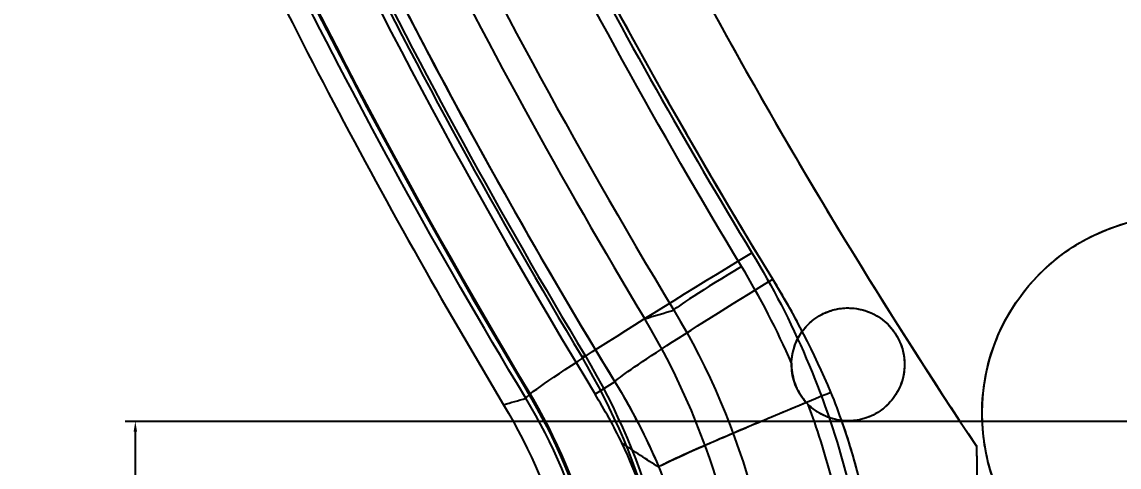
# Model space of a CAD drawing. Header units: inches. Extents: x -850 to 339, y -315 to 884.
# Drawn here: x -720.49 to -701.07, y 520.35 to 528.23 of the extents above; entities that cross this region are included whole.
import ezdxf
from ezdxf.lldxf.tags import DXFTag

# ---------------------------------------------------------------- set-up
doc = ezdxf.new("R2010")
doc.units = ezdxf.units.IN
doc.header["$MEASUREMENT"] = 0
doc.layers.add('SX$17', color=7, linetype='Continuous', true_color=0xffffff)
for name, color, linetype in [('VE200I1$1011000101111', 255, 'Continuous'), ('VE200I11$0000000000011', 255, 'Continuous'), ('VE200I1102$0000000000011', 255, 'Continuous'), ('VE200I1148$0000000000111', 255, 'Continuous'), ('VE200I1149$0000000000011', 255, 'Continuous'), ('VE200I13$1011000101111', 255, 'Continuous'), ('VE200I1321$0010000001011', 255, 'Continuous'), ('VE200I1322$0000000000011', 255, 'Continuous'), ('VE200I1323$0000000000011', 255, 'Continuous'), ('VE200I1335$0000000000011', 255, 'Continuous'), ('VE200I1338$0000000000011', 255, 'Continuous'), ('VE200I1339$0000000000011', 255, 'Continuous'), ('VE200I1341$0000000000011', 255, 'Continuous'), ('VE200I1342$0000000000011', 255, 'Continuous'), ('VE200I1343$0000000000011', 255, 'Continuous'), ('VE200I1444$0000000000011', 255, 'Continuous'), ('VE200I15$1011000101111', 255, 'Continuous'), ('VE200I16$1011000101111', 255, 'Continuous'), ('VE200I2$1011010101111', 255, 'Continuous'), ('VE200I21$1011000101111', 255, 'Continuous'), ('VE200I26$0011000001111', 255, 'Continuous'), ('VE200I27$0011000001111', 255, 'Continuous'), ('VE200I28$1011000101111', 255, 'Continuous'), ('VE200I29$1011000101111', 255, 'Continuous'), ('VE200I34$0000000000011', 255, 'Continuous'), ('VE200I36$0000000000011', 255, 'Continuous'), ('VE200I37$0000000000011', 255, 'Continuous'), ('VE200I38$0000000000011', 255, 'Continuous'), ('VE200I39$0000000000011', 255, 'Continuous'), ('VE200I40$0000000000011', 255, 'Continuous'), ('VE200I457$0000000000011', 255, 'Continuous'), ('VE200I458$0000000000011', 255, 'Continuous'), ('VE200I506$0000000000011', 255, 'Continuous'), ('VE200I507$0000000000011', 255, 'Continuous'), ('VE200I508$0000000000011', 255, 'Continuous'), ('VE200I511$0000000000011', 255, 'Continuous'), ('VE200I512$0000000000011', 255, 'Continuous'), ('VE200I513$0000000000011', 255, 'Continuous'), ('VE200I514$0000000000011', 255, 'Continuous'), ('VE200I515$0000000000011', 255, 'Continuous'), ('VE200I516$0000000000011', 255, 'Continuous'), ('VE200I517$0000000000011', 255, 'Continuous'), ('VE200I518$0000000000011', 255, 'Continuous'), ('VE200I55$0000000000111', 255, 'Continuous'), ('VE200I56$0000000000011', 255, 'Continuous'), ('VE200I57$0000000000011', 255, 'Continuous'), ('VE200I58$0000000000011', 255, 'Continuous'), ('VE200I59$0000000000011', 255, 'Continuous'), ('VE200I60$0000000000011', 255, 'Continuous'), ('VE200I607$1010000101111', 255, 'Continuous'), ('VE200I608$1000000100011', 255, 'Continuous'), ('VE200I61$1001010100011', 255, 'Continuous'), ('VE200I62$1001010100011', 255, 'Continuous'), ('VE200I63$0000000000011', 255, 'Continuous'), ('VE200I64$0000000000011', 255, 'Continuous'), ('VE200I692$0001000000111', 255, 'Continuous'), ('VE200I698$0000000000011', 255, 'Continuous'), ('VE200I7$0000000000011', 255, 'Continuous'), ('VE200I702$0000000000011', 255, 'Continuous'), ('VE200I703$0000000000011', 255, 'Continuous'), ('VE200I709$0000000000011', 255, 'Continuous'), ('VE200I710$0000000000011', 255, 'Continuous'), ('VE200I8$0000000000011', 255, 'Continuous'), ('VE200I870$0011000001111', 255, 'Continuous'), ('VE200I871$0011000001111', 255, 'Continuous'), ('VE200I9$0011000001111', 255, 'Continuous'), ('VE200I916$0000000000011', 255, 'Continuous'), ('VE200I917$0000000000011', 255, 'Continuous'), ('VE200I920$0000000000011', 255, 'Continuous'), ('VE200I921$0000000000011', 255, 'Continuous')]:
    doc.layers.add(name, color=color, linetype=linetype)
tags = doc.linetypes.add('HIDDEN', pattern=[0.5, 0.25, -0.25]).pattern_tags.tags
tags[6:7] = [DXFTag(74, 4), DXFTag(75, 0), DXFTag(340, '0'), DXFTag(46, 0.0), DXFTag(50, 0.0), DXFTag(44, 0.0), DXFTag(45, 0.0)]
tags[4:5] = [DXFTag(74, 4), DXFTag(75, 0), DXFTag(340, '0'), DXFTag(46, 0.0), DXFTag(50, 0.0), DXFTag(44, 0.0), DXFTag(45, 0.0)]
doc.dimstyles.get("Standard").update_dxf_attribs({"dimtxt": 5, "dimasz": 0.18, "dimexe": 0.18, "dimexo": 0.0625, "dimgap": 0.09, "dimtad": 0, "dimtih": 1, "dimtoh": 1, "dimzin": 0, "dimdsep": 46, "dimtxsty": 'Standard', "dimcen": 0.09, "dimclrt": 3, "dimadec": 0, "dimazin": 0, "dimtfac": 1, "dimtofl": 0, "dimtmove": 0, "dimatfit": 3, "dimfxl": 0, "dimtolj": 1, "dimtzin": 0, "dimarcsym": 0})

# ---------------------------------------------------------------- blocks, each defined once
blk = doc.blocks.new('*D49')
at = {"color": 0, "lineweight": -2}
for p, q in [((-670.263, 521.158), (-718.667, 521.158)), ((-718.487, 520.978), (-718.487, 475.547)), ((-718.487, 424.936), (-718.487, 470.367)), ((-670.263, 424.756), (-718.667, 424.756))]:
    blk.add_line(p, q, dxfattribs=at)
at = {"color": 0}
for points in [[(-718.517, 520.978), (-718.457, 520.978), (-718.487, 521.158)], [(-718.517, 424.936), (-718.457, 424.936), (-718.487, 424.756)]]:
    blk.add_solid(points, dxfattribs=at)
at = {"layer": 'Defpoints', "color": 0}
for p in [(-718.487, 521.158), (-670.2, 521.158, 15), (-670.2, 424.756, 15)]:
    blk.add_point(p, dxfattribs=at)
at = {"color": 3, "insert": (-718.487, 472.957), "char_height": 5, "attachment_point": 5}
blk.add_mtext('\\A1;96.40', dxfattribs=at)

msp = doc.modelspace()

# ---------------------------------------------------------------- linework, layer by layer
at = {"layer": 'SX$17', "color": 9, "linetype": 'HIDDEN'}
msp.add_line((-703.494, 521.3, 1.875), (-703.494, 521.3, -4.4), dxfattribs=at)
at = {"layer": 'VE200I1$1011000101111', "color": 30}
msp.add_open_spline([(-713.778, 536.035, 3.286), (-711.967, 531.939, 3.404), (-709.897, 527.975, 3.531), (-707.569, 524.143, 3.66)], degree=3, dxfattribs=at)
at = {"layer": 'VE200I11$0000000000011', "color": 30}
msp.add_arc((-618.215, 577.733, -13), 107.863, 204.75111, 211.33366, dxfattribs=at)
at = {"layer": 'VE200I1102$0000000000011', "color": 9, "extrusion": (0.516278, -0.855931, 0.028976)}
msp.add_arc((-335.378, 23.74, -813.772), 1.5, 92.7504, 177.9992, dxfattribs=at)
at = {"layer": 'VE200I1148$0000000000111', "color": 9}
msp.add_circle((-699.994, 521.3, -4.4), 3.5, dxfattribs=at)
at = {"layer": 'VE200I1149$0000000000011', "color": 9}
msp.add_open_spline([(-701.141, 517.993, 1.985), (-701.511, 518.122, 1.968), (-701.864, 518.316, 1.952), (-702.171, 518.559, 1.937), (-702.478, 518.803, 1.922), (-702.747, 519.103, 1.909), (-702.956, 519.435, 1.899), (-703.165, 519.767, 1.889), (-703.319, 520.139, 1.881), (-703.407, 520.521, 1.877), (-703.494, 520.903, 1.872), (-703.516, 521.305, 1.871), (-703.472, 521.694, 1.874), (-703.428, 522.083, 1.876), (-703.316, 522.469, 1.881), (-703.146, 522.821, 1.89), (-702.976, 523.174, 1.898), (-702.743, 523.502, 1.909), (-702.466, 523.778, 1.923), (-702.189, 524.054, 1.936), (-701.86, 524.287, 1.952), (-701.507, 524.456, 1.968), (-701.154, 524.625, 1.985), (-700.767, 524.736, 2.003), (-700.377, 524.779, 2.02), (-699.988, 524.822, 2.038), (-699.585, 524.798, 2.056), (-699.203, 524.709, 2.072), (-698.821, 524.621, 2.089), (-698.449, 524.465, 2.104), (-698.118, 524.255, 2.118), (-697.993, 524.175, 2.123), (-697.873, 524.087, 2.128), (-697.759, 523.993, 2.133)], degree=3, knots=[0, 0, 0, 0, 0.096465, 0.096465, 0.096465, 0.192934, 0.192934, 0.192934, 0.28933, 0.28933, 0.28933, 0.385618, 0.385618, 0.385618, 0.481847, 0.481847, 0.481847, 0.5781, 0.5781, 0.5781, 0.674448, 0.674448, 0.674448, 0.770906, 0.770906, 0.770906, 0.867434, 0.867434, 0.867434, 0.963965, 0.963965, 0.963965, 1, 1, 1, 1], dxfattribs=at)
at = {"layer": 'VE200I13$1011000101111', "color": 30}
msp.add_open_spline([(-711.573, 521.567, -1.157), (-714.783, 526.892, -1.328), (-716.939, 531.461, -1.461), (-718.453, 535.006, -1.555)], degree=3, dxfattribs=at)
at = {"layer": 'VE200I1321$0010000001011', "color": 9}
msp.add_open_spline([(-709.218, 520.348, -1.139), (-709.435, 520.48, -5.362), (-709.651, 520.623, -9.316), (-709.871, 520.776, -13)], degree=3, dxfattribs=at)
at = {"layer": 'VE200I1322$0000000000011', "color": 9}
msp.add_arc((-618.215, 577.733, -13), 107.863, 204.75111, 211.33366, dxfattribs=at)
at = {"layer": 'VE200I1323$0000000000011', "color": 9}
msp.add_line((-709.995, 521.856, -1.194), (-710.347, 521.642, -13), dxfattribs=at)
at = {"layer": 'VE200I1335$0000000000011', "color": 9, "extrusion": (0.999808, 0.019598, 0)}
msp.add_ellipse((-670.2, -1182.903, -667.429), major_axis=(670.629, -34213.155), ratio=0.019598, start_param=4.662574, end_param=4.665288, dxfattribs=at)
at = {"layer": 'VE200I1338$0000000000011', "color": 9}
msp.add_open_spline([(-711.899, 535.741, 1.902), (-709.55, 530.502, 2.049), (-706.782, 525.495, 2.209), (-703.594, 520.72, 2.368)], degree=3, dxfattribs=at)
at = {"layer": 'VE200I1339$0000000000011', "color": 9}
msp.add_line((-703.594, 520.72, 2.368), (-703.594, 520.72, 3.87), dxfattribs=at)
at = {"layer": 'VE200I1341$0000000000011', "color": 9}
msp.add_open_spline([(-716.818, 534.998, -1.592), (-714.86, 530.491, -1.468), (-712.59, 526.109, -1.333), (-709.995, 521.856, -1.194)], degree=3, dxfattribs=at)
at = {"layer": 'VE200I1342$0000000000011', "color": 9, "extrusion": (-0.520664, 0.853277, -0.02877)}
msp.add_arc((330.751, 22.14, 814.991), 3.5, 2.0008, 87.3006, dxfattribs=at)
at = {"layer": 'VE200I1343$0000000000011', "color": 9}
msp.add_open_spline([(-707.2, 523.675, 2.179), (-709.594, 527.578, 2.046), (-711.704, 531.594, 1.917), (-713.54, 535.719, 1.798)], degree=3, dxfattribs=at)
at = {"layer": 'VE200I1444$0000000000011', "color": 9}
msp.add_open_spline([(-706.868, 522.189, 1.696), (-706.865, 522.3, 1.696), (-706.843, 522.413, 1.697), (-706.804, 522.518, 1.7), (-706.764, 522.622, 1.702), (-706.706, 522.722, 1.705), (-706.635, 522.807, 1.709), (-706.563, 522.893, 1.713), (-706.475, 522.968, 1.717), (-706.379, 523.025, 1.723), (-706.283, 523.082, 1.728), (-706.176, 523.124, 1.734), (-706.066, 523.146, 1.74), (-705.956, 523.168, 1.745), (-705.841, 523.172, 1.752), (-705.73, 523.156, 1.757), (-705.619, 523.141, 1.763), (-705.509, 523.106, 1.769), (-705.41, 523.055, 1.774), (-705.31, 523.003, 1.78), (-705.218, 522.934, 1.784), (-705.141, 522.853, 1.788), (-705.064, 522.771, 1.792), (-705, 522.675, 1.796), (-704.954, 522.573, 1.798), (-704.909, 522.471, 1.801), (-704.88, 522.359, 1.802), (-704.871, 522.248, 1.803), (-704.862, 522.136, 1.803), (-704.872, 522.022, 1.802), (-704.9, 521.914, 1.801), (-704.928, 521.805, 1.8), (-704.975, 521.701, 1.797), (-705.038, 521.608, 1.794), (-705.1, 521.515, 1.791), (-705.179, 521.432, 1.786), (-705.269, 521.365, 1.782), (-705.358, 521.298, 1.777), (-705.461, 521.245, 1.772), (-705.567, 521.212, 1.766), (-705.674, 521.178, 1.76), (-705.788, 521.163, 1.754), (-705.9, 521.166, 1.748), (-706.012, 521.17, 1.742), (-706.125, 521.193, 1.736), (-706.23, 521.233, 1.731), (-706.334, 521.274, 1.725), (-706.433, 521.333, 1.72), (-706.518, 521.406, 1.715), (-706.537, 521.422, 1.714), (-706.555, 521.439, 1.713), (-706.572, 521.456, 1.712)], degree=3, knots=[0, 0, 0, 0, 0.06156, 0.06156, 0.06156, 0.123118, 0.123118, 0.123118, 0.184719, 0.184719, 0.184719, 0.24641, 0.24641, 0.24641, 0.308179, 0.308179, 0.308179, 0.36998, 0.36998, 0.36998, 0.431755, 0.431755, 0.431755, 0.493461, 0.493461, 0.493461, 0.555083, 0.555083, 0.555083, 0.616644, 0.616644, 0.616644, 0.678188, 0.678188, 0.678188, 0.73977, 0.73977, 0.73977, 0.801426, 0.801426, 0.801426, 0.863164, 0.863164, 0.863164, 0.924957, 0.924957, 0.924957, 0.986752, 0.986752, 0.986752, 1, 1, 1, 1], dxfattribs=at)
at = {"layer": 'VE200I15$1011000101111', "color": 30}
msp.add_arc((-618.215, 577.733, -12.5), 109.347, 204.33213, 210.97741, dxfattribs=at)
at = {"layer": 'VE200I16$1011000101111', "color": 30}
msp.add_open_spline([(-711.966, 521.452, -12.5), (-711.835, 521.49, -8.719), (-711.704, 521.529, -4.938), (-711.573, 521.567, -1.157)], degree=3, dxfattribs=at)
at = {"layer": 'VE200I2$1011010101111', "color": 30}
msp.add_open_spline([(-707.569, 524.143, 3.66), (-707.204, 523.543, 3.681), (-706.561, 522.291, 3.716), (-705.869, 520.297, 3.753), (-705.465, 518.224, 3.774), (-705.392, 516.819, 3.778), (-705.406, 516.116, 3.777)], degree=3, dxfattribs=at)
at = {"layer": 'VE200I21$1011000101111', "color": 30, "extrusion": (-0.516168, 0.856005, -0.028742)}
msp.add_arc((335.037, 22.067, 813.788), 5, 2.0008, 87.271, dxfattribs=at)
at = {"layer": 'VE200I26$0011000001111', "color": 30}
msp.add_arc((-618.215, 577.733, -13), 108.864, 204.50855, 210.97508, dxfattribs=at)
at = {"layer": 'VE200I27$0011000001111', "color": 30}
msp.add_open_spline([(-711.554, 521.705, -13), (-711.549, 521.706, -12.833), (-711.543, 521.708, -12.667), (-711.537, 521.71, -12.5)], degree=3, dxfattribs=at)
at = {"layer": 'VE200I28$1011000101111', "color": 30, "extrusion": (0, 0, -1)}
msp.add_ellipse((-720.546, 516.305, -12.5), major_axis=(-9.667, -2.582), ratio=0.99934, start_param=2.86208, end_param=3.422402, dxfattribs=at)
at = {"layer": 'VE200I29$1011000101111', "color": 30}
msp.add_open_spline([(-710.14, 516.216, -1.041), (-710.102, 518.092, -1.029), (-710.608, 519.969, -1.068), (-711.573, 521.567, -1.157)], degree=3, dxfattribs=at)
at = {"layer": 'VE200I34$0000000000011', "color": 30}
msp.add_ellipse((-717.545, 517.11, -13), major_axis=(-8.21, -2.221), ratio=0.999339, start_param=2.858265, end_param=3.32323, dxfattribs=at)
at = {"layer": 'VE200I36$0000000000011', "color": 30}
msp.add_open_spline([(-716.818, 534.998, -1.592), (-715.34, 531.597, -1.498), (-713.209, 527.124, -1.366), (-709.995, 521.856, -1.194)], degree=3, dxfattribs=at)
at = {"layer": 'VE200I37$0000000000011', "color": 30}
msp.add_line((-709.995, 521.856, -1.194), (-710.347, 521.642, -13), dxfattribs=at)
at = {"layer": 'VE200I38$0000000000011', "color": 30}
msp.add_open_spline([(-709.995, 521.856, -1.194), (-709.7, 521.374, -1.173), (-709.441, 520.87, -1.155), (-709.218, 520.348, -1.139)], degree=3, dxfattribs=at)
at = {"layer": 'VE200I39$0000000000011', "color": 30}
msp.add_open_spline([(-709.218, 520.348, -1.139), (-709.435, 520.48, -5.367), (-709.652, 520.624, -9.321), (-709.871, 520.776, -13)], degree=3, dxfattribs=at)
at = {"layer": 'VE200I40$0000000000011', "color": 30}
msp.add_arc((-720, 515.765, -13), 11.301, 26.3219, 31.3337, dxfattribs=at)
at = {"layer": 'VE200I457$0000000000011', "color": 9}
msp.add_open_spline([(-706.868, 522.189, 1.696), (-707.124, 522.778, 1.682), (-707.419, 523.349, 1.666), (-707.753, 523.901, 1.647)], degree=3, dxfattribs=at)
at = {"layer": 'VE200I458$0000000000011', "color": 9}
msp.add_open_spline([(-707.753, 523.901, 1.647), (-710.67, 528.726, 1.483), (-713.178, 533.753, 1.324), (-715.277, 538.98, 1.182)], degree=3, dxfattribs=at)
at = {"layer": 'VE200I506$0000000000011', "color": 9}
msp.add_open_spline([(-705.672, 516.14, 1.761), (-705.663, 516.592, 1.761), (-705.687, 517.497, 1.76), (-705.851, 518.844, 1.751), (-706.14, 520.17, 1.736), (-706.415, 521.032, 1.721), (-706.572, 521.456, 1.712)], degree=3, dxfattribs=at)
at = {"layer": 'VE200I507$0000000000011', "color": 9}
msp.add_open_spline([(-706.868, 522.189, 1.696), (-706.87, 522.077, 1.696), (-706.853, 521.963, 1.695), (-706.819, 521.857, 1.697), (-706.784, 521.751, 1.698), (-706.731, 521.649, 1.702), (-706.664, 521.56, 1.707), (-706.636, 521.523, 1.709), (-706.605, 521.488, 1.711), (-706.572, 521.456, 1.712)], degree=3, knots=[0, 0, 0, 0, 0.414826, 0.414826, 0.414826, 0.829732, 0.829732, 0.829732, 1, 1, 1, 1], dxfattribs=at)
at = {"layer": 'VE200I508$0000000000011', "color": 9}
msp.add_open_spline([(-706.678, 522.752, 2.207), (-706.612, 522.843, 2.211), (-706.53, 522.924, 2.215), (-706.438, 522.987, 2.22), (-706.346, 523.051, 2.225), (-706.242, 523.1, 2.231), (-706.134, 523.13, 2.237), (-706.026, 523.159, 2.242), (-705.911, 523.171, 2.249), (-705.799, 523.163, 2.254), (-705.688, 523.156, 2.26), (-705.576, 523.129, 2.266), (-705.473, 523.084, 2.272), (-705.37, 523.04, 2.277), (-705.273, 522.977, 2.282), (-705.19, 522.901, 2.287), (-705.108, 522.825, 2.291), (-705.038, 522.734, 2.295), (-704.985, 522.635, 2.297), (-704.932, 522.537, 2.3), (-704.896, 522.427, 2.302), (-704.879, 522.317, 2.303), (-704.862, 522.206, 2.304), (-704.864, 522.091, 2.304), (-704.885, 521.981, 2.302), (-704.906, 521.871, 2.301), (-704.945, 521.764, 2.299), (-705.001, 521.667, 2.296), (-705.057, 521.57, 2.294), (-705.13, 521.481, 2.29), (-705.215, 521.408, 2.285), (-705.3, 521.335, 2.281), (-705.398, 521.276, 2.276), (-705.502, 521.235, 2.27), (-705.606, 521.194, 2.265), (-705.719, 521.171, 2.259), (-705.831, 521.166, 2.253), (-705.881, 521.165, 2.25), (-705.931, 521.166, 2.247), (-705.98, 521.172, 2.245)], degree=3, knots=[0, 0, 0, 0, 0.080419, 0.080419, 0.080419, 0.160832, 0.160832, 0.160832, 0.241324, 0.241324, 0.241324, 0.321872, 0.321872, 0.321872, 0.402402, 0.402402, 0.402402, 0.48285, 0.48285, 0.48285, 0.56319, 0.56319, 0.56319, 0.64344, 0.64344, 0.64344, 0.723655, 0.723655, 0.723655, 0.803905, 0.803905, 0.803905, 0.884245, 0.884245, 0.884245, 0.964694, 0.964694, 0.964694, 1, 1, 1, 1], dxfattribs=at)
at = {"layer": 'VE200I511$0000000000011', "color": 9}
msp.add_open_spline([(-709.218, 520.349, -1.133), (-709.208, 520.361, -0.747), (-709.137, 520.399, -0.358), (-709.011, 520.459, 0.002), (-708.883, 520.519, 0.367), (-708.695, 520.604, 0.713), (-708.462, 520.707, 1.011), (-708.229, 520.809, 1.309), (-707.945, 520.931, 1.567), (-707.634, 521.064, 1.764), (-707.322, 521.196, 1.961), (-706.974, 521.343, 2.102), (-706.62, 521.49, 2.176), (-706.616, 521.492, 2.177), (-706.612, 521.493, 2.178), (-706.608, 521.495, 2.179)], degree=3, knots=[0, 0, 0, 0, 0.246766, 0.246766, 0.246766, 0.497055, 0.497055, 0.497055, 0.747361, 0.747361, 0.747361, 0.997684, 0.997684, 0.997684, 1, 1, 1, 1], dxfattribs=at)
at = {"layer": 'VE200I512$0000000000011', "color": 9}
msp.add_open_spline([(-706.609, 521.494, 2.178), (-706.683, 521.576, 2.169), (-706.744, 521.671, 2.163), (-706.787, 521.772, 2.161), (-706.83, 521.873, 2.159), (-706.857, 521.983, 2.161), (-706.865, 522.093, 2.166), (-706.873, 522.202, 2.171), (-706.863, 522.314, 2.179), (-706.835, 522.42, 2.186), (-706.804, 522.539, 2.195), (-706.75, 522.653, 2.203), (-706.678, 522.752, 2.207)], degree=3, knots=[0, 0, 0, 0, 0.242924, 0.242924, 0.242924, 0.485921, 0.485921, 0.485921, 0.728515, 0.728515, 0.728515, 1, 1, 1, 1], dxfattribs=at)
at = {"layer": 'VE200I513$0000000000011', "color": 9}
msp.add_open_spline([(-706.678, 522.752, 2.207), (-706.84, 523.065, 2.198), (-707.015, 523.372, 2.189), (-707.2, 523.675, 2.179)], degree=3, dxfattribs=at)
at = {"layer": 'VE200I514$0000000000011', "color": 9}
msp.add_open_spline([(-709.995, 521.856, -1.194), (-709.698, 521.369, -1.173), (-709.439, 520.866, -1.154), (-709.218, 520.348, -1.139)], degree=3, dxfattribs=at)
at = {"layer": 'VE200I515$0000000000011', "color": 9}
msp.add_open_spline([(-709.218, 520.348, -1.139), (-709.218, 520.348, -1.133)], degree=1, dxfattribs=at)
at = {"layer": 'VE200I516$0000000000011', "color": 9}
msp.add_open_spline([(-705.31, 516.994, 2.28), (-705.303, 517.349, 2.281), (-705.32, 518.058, 2.28), (-705.441, 519.116, 2.273), (-705.657, 520.158, 2.262), (-705.862, 520.838, 2.251), (-705.98, 521.172, 2.245)], degree=3, dxfattribs=at)
at = {"layer": 'VE200I517$0000000000011', "color": 9}
msp.add_open_spline([(-705.98, 521.172, 2.245), (-706.091, 521.185, 2.239), (-706.202, 521.216, 2.228), (-706.302, 521.265, 2.217), (-706.402, 521.313, 2.206), (-706.496, 521.38, 2.193), (-706.575, 521.458, 2.183), (-706.586, 521.47, 2.181), (-706.598, 521.482, 2.18), (-706.609, 521.494, 2.178)], degree=3, knots=[0, 0, 0, 0, 0.466145, 0.466145, 0.466145, 0.931875, 0.931875, 0.931875, 1, 1, 1, 1], dxfattribs=at)
at = {"layer": 'VE200I518$0000000000011', "color": 9}
msp.add_open_spline([(-709.218, 520.348, -1.133), (-708.806, 519.308, -1.1), (-708.602, 518.184, -1.086), (-708.624, 517.062, -1.093)], degree=3, dxfattribs=at)
at = {"layer": 'VE200I55$0000000000111', "color": 30}
msp.add_open_spline([(-705.31, 516.994, 2.28), (-705.302, 517.393, 2.281), (-705.326, 518.193, 2.279), (-705.483, 519.383, 2.271), (-705.76, 520.55, 2.257), (-706.021, 521.306, 2.243), (-706.17, 521.676, 2.235)], degree=3, dxfattribs=at)
at = {"layer": 'VE200I56$0000000000011', "color": 30}
msp.add_open_spline([(-706.17, 521.676, 2.235), (-706.464, 522.368, 2.219), (-706.807, 523.034, 2.2), (-707.2, 523.675, 2.179)], degree=3, dxfattribs=at)
at = {"layer": 'VE200I57$0000000000011', "color": 30}
msp.add_open_spline([(-707.2, 523.675, 2.179), (-709.579, 527.553, 2.047), (-711.692, 531.568, 1.918), (-713.54, 535.719, 1.798)], degree=3, dxfattribs=at)
at = {"layer": 'VE200I58$0000000000011', "color": 30}
msp.add_open_spline([(-711.899, 535.741, 1.902), (-709.55, 530.502, 2.049), (-706.782, 525.495, 2.209), (-703.594, 520.72, 2.368)], degree=3, dxfattribs=at)
at = {"layer": 'VE200I59$0000000000011', "color": 30, "extrusion": (0.999808, 0.019598, 0)}
msp.add_ellipse((-670.2, -1182.903, -667.429), major_axis=(670.629, -34213.155), ratio=0.019598, start_param=4.662574, end_param=4.665288, dxfattribs=at)
at = {"layer": 'VE200I60$0000000000011', "color": 30}
msp.add_line((-703.594, 520.72, 2.368), (-703.594, 520.72, 3.87), dxfattribs=at)
at = {"layer": 'VE200I607$1010000101111', "color": 9}
msp.add_open_spline([(-712.04, 536.058, 3.396), (-709.662, 530.705, 3.545), (-706.847, 525.592, 3.708), (-703.594, 520.72, 3.87)], degree=3, dxfattribs=at)
at = {"layer": 'VE200I608$1000000100011', "color": 9, "extrusion": (0.999808, 0.019598, 0)}
msp.add_ellipse((-670.2, -1182.903, -667.429), major_axis=(672.129, -34289.68), ratio=0.019598, start_param=4.662685, end_param=4.665403, dxfattribs=at)
at = {"layer": 'VE200I61$1001010100011', "color": 30, "extrusion": (0.999808, 0.019598, 0)}
msp.add_ellipse((-670.2, -1182.903, -667.429), major_axis=(672.129, -34289.68), ratio=0.019598, start_param=4.662685, end_param=4.665403, dxfattribs=at)
at = {"layer": 'VE200I62$1001010100011', "color": 30}
msp.add_open_spline([(-712.04, 536.058, 3.396), (-709.662, 530.705, 3.545), (-706.847, 525.592, 3.708), (-703.594, 520.72, 3.87)], degree=3, dxfattribs=at)
at = {"layer": 'VE200I63$0000000000011', "color": 30, "extrusion": (-0.520664, 0.853277, -0.02877)}
msp.add_arc((330.751, 22.14, 814.991), 3.5, 2.0008, 87.3006, dxfattribs=at)
at = {"layer": 'VE200I64$0000000000011', "color": 30}
msp.add_open_spline([(-709.218, 520.348, -1.133), (-709.209, 520.363, -0.739), (-709.062, 520.445, 0.1), (-708.368, 520.755, 1.262), (-707.308, 521.205, 2.037), (-706.534, 521.526, 2.215), (-706.17, 521.676, 2.235)], degree=3, dxfattribs=at)
at = {"layer": 'VE200I692$0001000000111', "color": 9}
msp.add_ellipse((-720.624, 516.285, -14.7), major_axis=(-11.313, -3.014), ratio=0.99934, start_param=2.861426, end_param=3.421561, dxfattribs=at)
at = {"layer": 'VE200I698$0000000000011', "color": 9}
msp.add_arc((-618.215, 577.733, -14.7), 106.422, 201.73136, 210.9673, dxfattribs=at)
at = {"layer": 'VE200I7$0000000000011', "color": 30}
msp.add_arc((-618.215, 577.733, -12.5), 108.846, 204.45127, 210.9775, dxfattribs=at)
at = {"layer": 'VE200I702$0000000000011', "color": 9}
msp.add_ellipse((-717.545, 517.11, -13), major_axis=(-8.208, -2.228), ratio=0.999339, start_param=2.857392, end_param=3.322357, dxfattribs=at)
at = {"layer": 'VE200I703$0000000000011', "color": 9}
msp.add_arc((-720, 515.765, -13), 11.301, 26.3219, 31.3337, dxfattribs=at)
at = {"layer": 'VE200I709$0000000000011', "color": 9}
msp.add_arc((-618.215, 577.733, -13), 107.663, 201.73756, 210.97529, dxfattribs=at)
at = {"layer": 'VE200I710$0000000000011', "color": 9, "extrusion": (0, 0, -1)}
msp.add_ellipse((-720.564, 516.301, -13), major_axis=(-11.313, -3.014), ratio=0.99934, start_param=2.861481, end_param=3.421755, dxfattribs=at)
at = {"layer": 'VE200I8$0000000000011', "color": 30, "extrusion": (0, 0, -1)}
msp.add_ellipse((-720.547, 516.305, -12.5), major_axis=(-10.153, -2.705), ratio=0.99934, start_param=2.861446, end_param=3.421757, dxfattribs=at)
at = {"layer": 'VE200I870$0011000001111', "color": 9}
msp.add_arc((-618.215, 577.733, -14.7), 107.722, 201.73119, 210.96708, dxfattribs=at)
at = {"layer": 'VE200I871$0011000001111', "color": 9}
msp.add_open_spline([(-710.583, 522.305, -14.7), (-710.564, 522.311, -14.133), (-710.544, 522.317, -13.567), (-710.525, 522.322, -13)], degree=3, dxfattribs=at)
at = {"layer": 'VE200I9$0011000001111', "color": 30}
msp.add_ellipse((-720.564, 516.301, -13), major_axis=(-10.153, -2.705), ratio=0.99934, start_param=2.861427, end_param=3.421697, dxfattribs=at)
at = {"layer": 'VE200I916$0000000000011', "color": 9}
msp.add_open_spline([(-709.468, 522.974, -14.7), (-709.296, 523.025, -9.733), (-709.125, 523.076, -4.766), (-708.953, 523.128, 0.202)], degree=3, dxfattribs=at)
at = {"layer": 'VE200I917$0000000000011', "color": 9}
msp.add_open_spline([(-708.953, 523.128, 0.202), (-707.698, 521.048, 0.283), (-707.042, 518.607, 0.321), (-707.091, 516.17, 0.315)], degree=3, dxfattribs=at)
at = {"layer": 'VE200I920$0000000000011', "color": 9}
msp.add_ellipse((-720.624, 516.285, -14.7), major_axis=(-12.571, -3.345), ratio=0.99934, start_param=2.861714, end_param=3.421871, dxfattribs=at)
at = {"layer": 'VE200I921$0000000000011', "color": 9}
msp.add_open_spline([(-716.568, 538.423, -0.262), (-714.955, 534.398, -0.155), (-712.603, 529.179, 0), (-708.953, 523.128, 0.202)], degree=3, dxfattribs=at)

# ---------------------------------------------------------------- dimensions: what is measured, and where the dimension line sits
dim = msp.add_linear_dim(base=(-718.487, 521.158, -13), p1=(-670.2, 424.756, 2), p2=(-670.2, 521.158, 2), angle=90, dimstyle='Standard')
dim.commit()
dim.dimension.update_dxf_attribs({"geometry": '*D49', "text_midpoint": (-718.487, 472.957, -13)})

doc.saveas('drawing.dxf')
